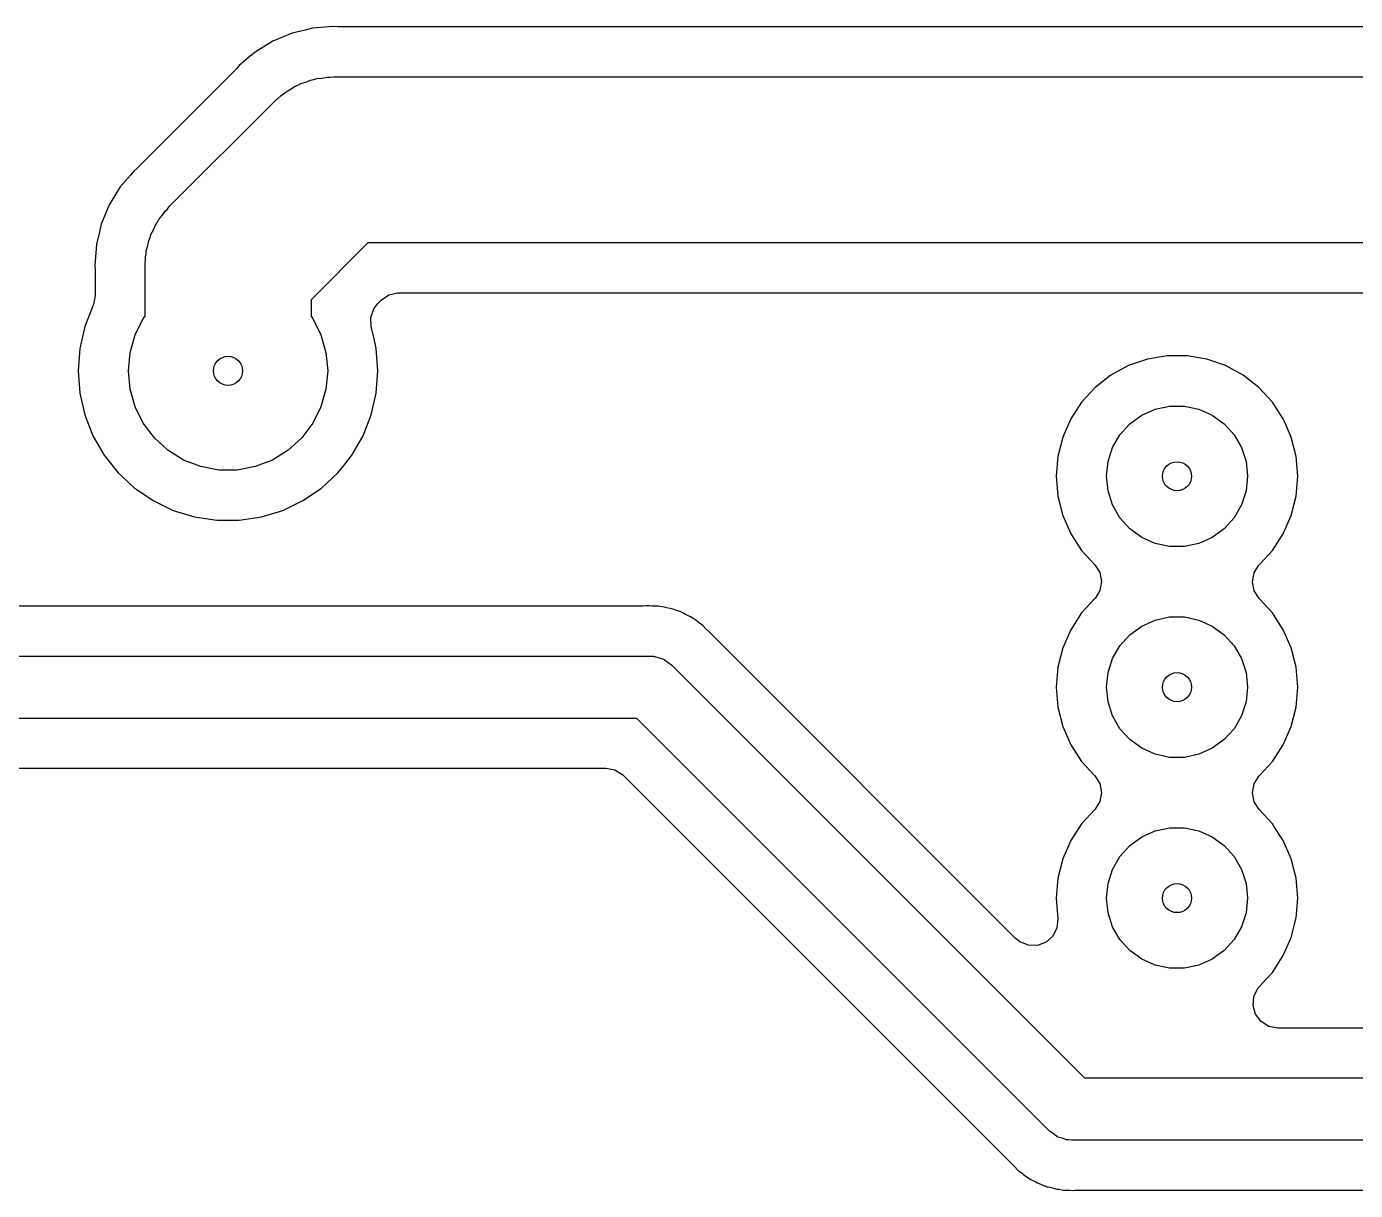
# Model space of a CAD drawing. Extents: x 0.79 to 9.84, y -6.5 to -0.79.
# Drawn here: x 5.292 to 5.922, y -4.826 to -4.274 of the extents above; entities that cross this region are included whole.
import ezdxf

# ---------------------------------------------------------------- set-up
doc = ezdxf.new("R2010")
doc.units = 0
doc.header["$MEASUREMENT"] = 0
doc.layers.add('BLACK', color=7, linetype='CONTINUOUS')

msp = doc.modelspace()

# ---------------------------------------------------------------- linework, layer by layer
at = {"layer": 'BLACK', "linetype": 'CONTINUOUS'}
for p, q in [((5.41787, -4.27729), (5.40871, -4.28108)), ((5.4239, -4.27584), (5.41787, -4.27729)), ((5.42751, -4.27497), (5.4239, -4.27584)), ((5.43333, -4.27452), (5.42751, -4.27497)), ((5.42751, -4.27497), (5.42751, -4.27497)), ((5.42751, -4.27497), (5.42751, -4.27497)), ((5.42751, -4.27497), (5.42751, -4.27497)), ((5.4374, -4.27419), (5.43333, -4.27452)), ((5.43333, -4.27452), (5.43333, -4.27452)), ((5.43942, -4.27435), (5.4374, -4.27419)), ((5.4374, -4.27419), (5.4374, -4.27419)), ((5.44034, -4.27439), (5.43942, -4.27435)), ((6.73446, -4.27439), (5.44034, -4.27439)), ((5.40871, -4.28108), (5.40025, -4.28627)), ((5.40871, -4.28108), (5.40871, -4.28108)), ((5.39699, -4.28905), (5.39271, -4.29271)), ((5.40025, -4.28627), (5.39699, -4.28905)), ((5.40025, -4.28627), (5.40025, -4.28627)), ((5.39077, -4.29492), (5.34492, -4.34077)), ((5.3914, -4.29424), (5.39077, -4.29492)), ((5.39271, -4.29271), (5.3914, -4.29424)), ((5.39271, -4.29271), (5.39271, -4.29271)), ((5.39271, -4.29271), (5.39271, -4.29271)), ((5.41709, -4.30388), (5.41917, -4.30251)), ((5.41917, -4.30251), (5.42057, -4.30195)), ((5.42057, -4.30195), (5.42188, -4.30122)), ((5.42188, -4.30122), (5.42426, -4.30048)), ((5.42426, -4.30048), (5.42657, -4.29955)), ((5.42657, -4.29955), (5.42805, -4.29929)), ((5.42805, -4.29929), (5.42948, -4.29884)), ((5.42948, -4.29884), (5.43196, -4.29859)), ((5.43196, -4.29859), (5.43441, -4.29815)), ((5.43441, -4.29815), (5.43591, -4.29818)), ((5.43591, -4.29818), (5.4374, -4.29803)), ((5.4374, -4.29803), (6.7374, -4.29803)), ((5.35956, -4.35956), (5.40956, -4.30956)), ((5.40956, -4.30956), (5.41252, -4.30689)), ((5.41252, -4.30689), (5.41377, -4.30606)), ((5.41377, -4.30606), (5.41491, -4.30509)), ((5.41491, -4.30509), (5.41709, -4.30388)), ((5.34424, -4.3414), (5.34271, -4.34271)), ((5.34492, -4.34077), (5.34424, -4.3414)), ((5.34109, -4.3446), (5.33627, -4.35025)), ((5.34271, -4.34271), (5.34109, -4.3446)), ((5.34109, -4.3446), (5.34109, -4.3446)), ((5.34271, -4.34271), (5.34271, -4.34271)), ((5.33627, -4.35025), (5.33108, -4.35871)), ((5.33108, -4.35871), (5.32729, -4.36787)), ((5.33108, -4.35871), (5.33108, -4.35871)), ((5.35862, -4.36072), (5.35956, -4.35956)), ((5.35383, -4.36706), (5.35453, -4.36574)), ((5.35453, -4.36574), (5.3561, -4.3638)), ((5.3561, -4.3638), (5.35753, -4.36176)), ((5.35753, -4.36176), (5.35862, -4.36072)), ((5.32656, -4.37089), (5.32503, -4.37729)), ((5.32729, -4.36787), (5.32656, -4.37089)), ((5.35043, -4.37424), (5.35084, -4.3728)), ((5.35084, -4.3728), (5.35199, -4.37059)), ((5.35199, -4.37059), (5.35298, -4.3683)), ((5.35298, -4.3683), (5.35383, -4.36706)), ((5.32497, -4.37751), (5.32419, -4.3874)), ((5.32503, -4.37729), (5.32497, -4.37751)), ((5.32497, -4.37751), (5.32497, -4.37751)), ((5.34865, -4.38046), (5.34934, -4.37806)), ((5.34934, -4.37806), (5.34984, -4.37562)), ((5.34984, -4.37562), (5.35043, -4.37424)), ((5.45371, -4.37677), (5.42677, -4.40371)), ((6.72109, -4.37677), (5.45371, -4.37677)), ((5.34803, -4.3874), (5.34823, -4.38342)), ((5.34823, -4.38342), (5.34854, -4.38195)), ((5.34854, -4.38195), (5.34865, -4.38046)), ((5.32419, -4.3874), (5.32419, -4.3874)), ((5.32419, -4.3874), (5.32435, -4.38942)), ((5.32435, -4.38942), (5.32439, -4.39034)), ((5.32439, -4.39034), (5.32439, -4.40173)), ((5.34803, -4.41147), (5.34803, -4.3874)), ((5.32439, -4.40173), (5.32359, -4.40598)), ((5.42677, -4.40371), (5.42677, -4.41147)), ((5.45847, -4.40545), (5.46005, -4.40386)), ((5.46005, -4.40386), (5.46362, -4.40142)), ((5.46362, -4.40142), (5.46783, -4.40043)), ((5.46783, -4.40043), (5.46838, -4.40041)), ((5.46838, -4.40041), (6.30308, -4.40041)), ((5.32348, -4.40624), (5.31947, -4.41645)), ((5.32359, -4.40598), (5.32348, -4.40624)), ((5.45514, -4.41207), (5.45655, -4.40798)), ((5.45655, -4.40798), (5.45847, -4.40545)), ((5.31947, -4.41645), (5.31711, -4.42681)), ((5.34335, -4.42034), (5.34723, -4.41253)), ((5.34723, -4.41253), (5.34803, -4.41147)), ((5.42677, -4.41147), (5.42757, -4.41253)), ((5.42757, -4.41253), (5.43146, -4.42034)), ((5.45531, -4.41639), (5.45514, -4.41207)), ((5.45664, -4.42219), (5.45531, -4.41639)), ((5.34096, -4.42872), (5.34335, -4.42034)), ((5.43146, -4.42034), (5.43384, -4.42872)), ((5.45769, -4.42681), (5.45664, -4.42219)), ((5.31711, -4.42681), (5.31632, -4.4374)), ((5.34016, -4.4374), (5.34096, -4.42872)), ((5.43384, -4.42872), (5.43465, -4.4374)), ((5.45849, -4.4374), (5.45769, -4.42681)), ((5.81438, -4.43493), (5.80606, -4.43943)), ((5.82333, -4.43185), (5.81438, -4.43493)), ((5.83267, -4.4303), (5.82333, -4.43185)), ((5.84213, -4.4303), (5.83267, -4.4303)), ((5.83267, -4.4303), (5.83267, -4.4303)), ((5.85147, -4.43185), (5.84213, -4.4303)), ((5.84213, -4.4303), (5.84213, -4.4303)), ((5.86042, -4.43493), (5.85147, -4.43185)), ((5.86874, -4.43943), (5.86042, -4.43493)), ((5.31632, -4.4374), (5.31711, -4.448)), ((5.34096, -4.44608), (5.34016, -4.4374)), ((5.43465, -4.4374), (5.43384, -4.44608)), ((5.45769, -4.448), (5.45849, -4.4374)), ((5.80606, -4.43943), (5.79859, -4.44524)), ((5.80606, -4.43943), (5.80606, -4.43943)), ((5.87621, -4.44524), (5.86874, -4.43943)), ((5.86874, -4.43943), (5.86874, -4.43943)), ((5.31711, -4.448), (5.31947, -4.45835)), ((5.34335, -4.45447), (5.34096, -4.44608)), ((5.43384, -4.44608), (5.43146, -4.45447)), ((5.45533, -4.45835), (5.45769, -4.448)), ((5.79859, -4.44524), (5.79218, -4.45221)), ((5.79859, -4.44524), (5.79859, -4.44524)), ((5.88262, -4.45221), (5.87621, -4.44524)), ((5.87621, -4.44524), (5.87621, -4.44524)), ((5.34723, -4.46227), (5.34335, -4.45447)), ((5.43146, -4.45447), (5.42757, -4.46227)), ((5.79218, -4.45221), (5.78701, -4.46013)), ((5.79218, -4.45221), (5.79218, -4.45221)), ((5.82706, -4.45557), (5.8339, -4.45412)), ((5.8339, -4.45412), (5.8409, -4.45412)), ((5.8409, -4.45412), (5.84774, -4.45557)), ((5.88351, -4.45357), (5.88262, -4.45221)), ((5.88262, -4.45221), (5.88262, -4.45221)), ((5.8878, -4.46013), (5.88351, -4.45357)), ((5.31947, -4.45835), (5.32336, -4.46824)), ((5.45145, -4.46824), (5.45533, -4.45835)), ((5.78701, -4.46013), (5.7832, -4.4688)), ((5.81501, -4.46253), (5.82067, -4.45842)), ((5.82067, -4.45842), (5.82706, -4.45557)), ((5.84774, -4.45557), (5.85413, -4.45842)), ((5.85413, -4.45842), (5.85979, -4.46253)), ((5.88836, -4.46142), (5.8878, -4.46013)), ((5.8878, -4.46013), (5.8878, -4.46013)), ((5.8878, -4.46013), (5.8878, -4.46013)), ((5.35249, -4.46923), (5.34723, -4.46227)), ((5.42757, -4.46227), (5.42232, -4.46923)), ((5.81033, -4.46773), (5.81501, -4.46253)), ((5.85979, -4.46253), (5.86447, -4.46773)), ((5.8916, -4.4688), (5.88836, -4.46142)), ((5.32336, -4.46824), (5.32336, -4.46824)), ((5.32336, -4.46824), (5.32867, -4.47745)), ((5.35893, -4.4751), (5.35249, -4.46923)), ((5.42232, -4.46923), (5.41587, -4.4751)), ((5.44613, -4.47744), (5.45145, -4.46824)), ((5.7832, -4.4688), (5.78088, -4.47797)), ((5.80467, -4.48044), (5.80683, -4.47379)), ((5.80683, -4.47379), (5.81033, -4.46773)), ((5.86447, -4.46773), (5.86797, -4.47379)), ((5.86797, -4.47379), (5.87013, -4.48044)), ((5.89392, -4.47797), (5.8916, -4.4688)), ((5.32867, -4.47745), (5.33529, -4.48575)), ((5.36634, -4.47969), (5.35893, -4.4751)), ((5.37447, -4.48284), (5.36634, -4.47969)), ((5.40846, -4.47969), (5.40033, -4.48284)), ((5.41587, -4.4751), (5.40846, -4.47969)), ((5.44243, -4.4821), (5.44613, -4.47745)), ((5.44613, -4.47745), (5.44613, -4.47744)), ((5.44613, -4.47745), (5.44613, -4.47745)), ((5.78088, -4.47797), (5.7801, -4.4874)), ((5.78088, -4.47797), (5.78088, -4.47797)), ((5.8947, -4.4874), (5.89392, -4.47797)), ((5.33529, -4.48575), (5.33707, -4.4874)), ((5.38304, -4.48444), (5.37447, -4.48284)), ((5.39176, -4.48444), (5.38304, -4.48444)), ((5.40033, -4.48284), (5.39176, -4.48444)), ((5.43172, -4.49298), (5.43951, -4.48575)), ((5.43951, -4.48575), (5.44243, -4.4821)), ((5.80394, -4.4874), (5.80467, -4.48044)), ((5.87013, -4.48044), (5.87087, -4.4874)), ((5.33707, -4.4874), (5.34308, -4.49298)), ((5.7801, -4.4874), (5.78088, -4.49683)), ((5.80467, -4.49436), (5.80394, -4.4874)), ((5.87087, -4.4874), (5.87013, -4.49436)), ((5.89392, -4.49683), (5.8947, -4.4874)), ((5.34308, -4.49298), (5.34417, -4.49372)), ((5.34417, -4.49372), (5.35186, -4.49896)), ((5.35186, -4.49896), (5.35186, -4.49896)), ((5.35186, -4.49896), (5.35186, -4.49896)), ((5.35186, -4.49896), (5.36143, -4.50357)), ((5.41337, -4.50357), (5.42294, -4.49896)), ((5.42294, -4.49896), (5.43172, -4.49298)), ((5.78088, -4.49683), (5.78088, -4.49683)), ((5.78088, -4.49683), (5.7832, -4.50601)), ((5.80683, -4.50101), (5.80467, -4.49436)), ((5.87013, -4.49436), (5.86797, -4.50101)), ((5.8916, -4.50601), (5.89392, -4.49683)), ((5.36143, -4.50357), (5.36143, -4.50357)), ((5.36143, -4.50357), (5.36143, -4.50357)), ((5.36143, -4.50357), (5.37158, -4.5067)), ((5.40322, -4.5067), (5.41337, -4.50357)), ((5.81033, -4.50707), (5.80683, -4.50101)), ((5.86797, -4.50101), (5.86447, -4.50707)), ((5.37158, -4.5067), (5.37158, -4.5067)), ((5.37158, -4.5067), (5.37158, -4.5067)), ((5.37158, -4.5067), (5.37158, -4.5067)), ((5.37158, -4.5067), (5.37684, -4.5075)), ((5.37684, -4.5075), (5.38209, -4.50829)), ((5.38209, -4.50829), (5.38209, -4.50829)), ((5.38209, -4.50829), (5.38209, -4.50829)), ((5.38209, -4.50829), (5.39271, -4.50829)), ((5.39271, -4.50829), (5.40322, -4.5067)), ((5.39271, -4.50829), (5.39271, -4.50829)), ((5.7832, -4.50601), (5.78701, -4.51467)), ((5.81501, -4.51227), (5.81033, -4.50707)), ((5.86447, -4.50707), (5.85979, -4.51227)), ((5.8878, -4.51467), (5.8916, -4.50601)), ((5.78701, -4.51467), (5.78701, -4.51467)), ((5.78701, -4.51467), (5.78701, -4.51467)), ((5.78701, -4.51467), (5.78764, -4.51565)), ((5.78764, -4.51565), (5.79218, -4.5226)), ((5.82067, -4.51638), (5.81501, -4.51227)), ((5.82706, -4.51923), (5.82067, -4.51638)), ((5.85413, -4.51638), (5.84774, -4.51923)), ((5.85979, -4.51227), (5.85413, -4.51638)), ((5.88262, -4.5226), (5.8878, -4.51467)), ((5.79218, -4.5226), (5.79218, -4.5226)), ((5.79218, -4.5226), (5.79847, -4.52943)), ((5.8339, -4.52068), (5.82706, -4.51923)), ((5.8409, -4.52068), (5.8339, -4.52068)), ((5.84774, -4.51923), (5.8409, -4.52068)), ((5.87682, -4.5289), (5.88262, -4.5226)), ((5.79847, -4.52943), (5.80077, -4.5331)), ((5.874, -4.5332), (5.87625, -4.52951)), ((5.87625, -4.52951), (5.87633, -4.52943)), ((5.87633, -4.52943), (5.87682, -4.5289)), ((5.80077, -4.5331), (5.80158, -4.53734)), ((5.87322, -4.53746), (5.874, -4.5332)), ((5.80081, -4.5416), (5.79855, -4.54529)), ((5.80158, -4.53734), (5.80081, -4.5416)), ((5.87404, -4.54171), (5.87322, -4.53746)), ((5.87633, -4.54537), (5.87404, -4.54171)), ((5.58422, -4.549), (5.0419, -4.549)), ((5.58571, -4.5489), (5.58422, -4.549)), ((5.58612, -4.54885), (5.58571, -4.5489)), ((5.58642, -4.54881), (5.58612, -4.54885)), ((5.58723, -4.54887), (5.58642, -4.54881)), ((5.58642, -4.54881), (5.58642, -4.54881)), ((5.58842, -4.54896), (5.58723, -4.54887)), ((5.58931, -4.549), (5.58842, -4.54896)), ((5.59131, -4.549), (5.58931, -4.549)), ((5.59202, -4.54914), (5.59131, -4.549)), ((5.59131, -4.549), (5.59131, -4.549)), ((5.59349, -4.54935), (5.59202, -4.54914)), ((5.59421, -4.5494), (5.59349, -4.54935)), ((5.59613, -4.54995), (5.59421, -4.5494)), ((5.59421, -4.5494), (5.59421, -4.5494)), ((5.79847, -4.54537), (5.79218, -4.55221)), ((5.79855, -4.54529), (5.79847, -4.54537)), ((5.88262, -4.55221), (5.87633, -4.54537)), ((5.597, -4.55017), (5.59613, -4.54995)), ((5.59896, -4.55057), (5.597, -4.55017)), ((5.59962, -4.55085), (5.59896, -4.55057)), ((5.59896, -4.55057), (5.59896, -4.55057)), ((5.59896, -4.55057), (5.59896, -4.55057)), ((5.60103, -4.55135), (5.59962, -4.55085)), ((5.60172, -4.55155), (5.60103, -4.55135)), ((5.60349, -4.55248), (5.60172, -4.55155)), ((5.60172, -4.55155), (5.60172, -4.55155)), ((5.6043, -4.55286), (5.60349, -4.55248)), ((5.60614, -4.55365), (5.6043, -4.55286)), ((5.60673, -4.55406), (5.60614, -4.55365)), ((5.60614, -4.55365), (5.60614, -4.55365)), ((5.608, -4.55483), (5.60673, -4.55406)), ((5.60854, -4.55512), (5.608, -4.55483)), ((5.60864, -4.55517), (5.60854, -4.55512)), ((5.61019, -4.55643), (5.60864, -4.55517)), ((5.79218, -4.55221), (5.78701, -4.56013)), ((5.79218, -4.55221), (5.79218, -4.55221)), ((5.82067, -4.55842), (5.82706, -4.55557)), ((5.82706, -4.55557), (5.8339, -4.55412)), ((5.8339, -4.55412), (5.8409, -4.55412)), ((5.8409, -4.55412), (5.84774, -4.55557)), ((5.84774, -4.55557), (5.85413, -4.55842)), ((5.88506, -4.55594), (5.88262, -4.55221)), ((5.88262, -4.55221), (5.88262, -4.55221)), ((5.88262, -4.55221), (5.88262, -4.55221)), ((5.61091, -4.55697), (5.61019, -4.55643)), ((5.61255, -4.55811), (5.61091, -4.55697)), ((5.61387, -4.5595), (5.61255, -4.55811)), ((5.6148, -4.56048), (5.61387, -4.5595)), ((5.61501, -4.56069), (5.6148, -4.56048)), ((5.76086, -4.70655), (5.61501, -4.56069)), ((5.78701, -4.56013), (5.7832, -4.5688)), ((5.81501, -4.56253), (5.82067, -4.55842)), ((5.85413, -4.55842), (5.85979, -4.56253)), ((5.8878, -4.56013), (5.88506, -4.55594)), ((5.88923, -4.56339), (5.8878, -4.56013)), ((5.8878, -4.56013), (5.8878, -4.56013)), ((5.8878, -4.56013), (5.8878, -4.56013)), ((5.80683, -4.57379), (5.81033, -4.56773)), ((5.81033, -4.56773), (5.81501, -4.56253)), ((5.85979, -4.56253), (5.86447, -4.56773)), ((5.86447, -4.56773), (5.86797, -4.57379)), ((5.8916, -4.5688), (5.88923, -4.56339)), ((3.38211, -4.57264), (5.5874, -4.57264)), ((5.5874, -4.57264), (5.58892, -4.57276)), ((5.58892, -4.57276), (5.58923, -4.57275)), ((5.58923, -4.57275), (5.5894, -4.5728)), ((5.5894, -4.5728), (5.58983, -4.57284)), ((5.58983, -4.57284), (5.59185, -4.57353)), ((5.59185, -4.57353), (5.59389, -4.57414)), ((5.59389, -4.57414), (5.59414, -4.57432)), ((5.59414, -4.57432), (5.59443, -4.57442)), ((5.59443, -4.57442), (5.59611, -4.57573)), ((5.7832, -4.5688), (5.78088, -4.57797)), ((5.80467, -4.58044), (5.80683, -4.57379)), ((5.86797, -4.57379), (5.87013, -4.58044)), ((5.89392, -4.57797), (5.8916, -4.5688)), ((5.59611, -4.57573), (5.59784, -4.57696)), ((5.59784, -4.57696), (5.79352, -4.77264)), ((5.78088, -4.57797), (5.7801, -4.5874)), ((5.78088, -4.57797), (5.78088, -4.57797)), ((5.80394, -4.5874), (5.80467, -4.58044)), ((5.87013, -4.58044), (5.87087, -4.5874)), ((5.8947, -4.5874), (5.89392, -4.57797)), ((5.7801, -4.5874), (5.78088, -4.59683)), ((5.80467, -4.59436), (5.80394, -4.5874)), ((5.87087, -4.5874), (5.87013, -4.59436)), ((5.89392, -4.59683), (5.8947, -4.5874)), ((5.78088, -4.59683), (5.78088, -4.59683)), ((5.78088, -4.59683), (5.7832, -4.60601)), ((5.80683, -4.60101), (5.80467, -4.59436)), ((5.87013, -4.59436), (5.86797, -4.60101)), ((5.8916, -4.60601), (5.89392, -4.59683)), ((5.58129, -4.60217), (3.38211, -4.60217)), ((5.77696, -4.79784), (5.58129, -4.60217)), ((5.7832, -4.60601), (5.78701, -4.61467)), ((5.81033, -4.60707), (5.80683, -4.60101)), ((5.86797, -4.60101), (5.86447, -4.60707)), ((5.8878, -4.61467), (5.8916, -4.60601)), ((5.81501, -4.61227), (5.81033, -4.60707)), ((5.82067, -4.61638), (5.81501, -4.61227)), ((5.85979, -4.61227), (5.85413, -4.61638)), ((5.86447, -4.60707), (5.85979, -4.61227)), ((5.78701, -4.61467), (5.79218, -4.6226)), ((5.82706, -4.61923), (5.82067, -4.61638)), ((5.85413, -4.61638), (5.84774, -4.61923)), ((5.88262, -4.6226), (5.8878, -4.61467)), ((5.79218, -4.6226), (5.79218, -4.6226)), ((5.79218, -4.6226), (5.79847, -4.62943)), ((5.8339, -4.62068), (5.82706, -4.61923)), ((5.8409, -4.62068), (5.8339, -4.62068)), ((5.84774, -4.61923), (5.8409, -4.62068)), ((5.87649, -4.62925), (5.88262, -4.6226)), ((4.70854, -4.62581), (5.56662, -4.62581)), ((5.56662, -4.62581), (5.57087, -4.6266)), ((5.57087, -4.6266), (5.57455, -4.62888)), ((5.57455, -4.62888), (5.57494, -4.62925)), ((5.57494, -4.62925), (5.75979, -4.81411)), ((5.79847, -4.62943), (5.80077, -4.6331)), ((5.874, -4.6332), (5.87625, -4.62951)), ((5.87625, -4.62951), (5.87633, -4.62943)), ((5.87633, -4.62943), (5.87649, -4.62925)), ((5.80077, -4.6331), (5.80158, -4.63734)), ((5.80158, -4.63734), (5.80081, -4.6416)), ((5.87322, -4.63746), (5.874, -4.6332)), ((5.87404, -4.64171), (5.87322, -4.63746)), ((5.80081, -4.6416), (5.79855, -4.64529)), ((5.87633, -4.64537), (5.87404, -4.64171)), ((5.79847, -4.64537), (5.79218, -4.65221)), ((5.79855, -4.64529), (5.79847, -4.64537)), ((5.88262, -4.65221), (5.87633, -4.64537)), ((5.79218, -4.65221), (5.78701, -4.66013)), ((5.79218, -4.65221), (5.79218, -4.65221)), ((5.82067, -4.65842), (5.82706, -4.65557)), ((5.82706, -4.65557), (5.8339, -4.65412)), ((5.8339, -4.65412), (5.8409, -4.65412)), ((5.8409, -4.65412), (5.84774, -4.65557)), ((5.84774, -4.65557), (5.85413, -4.65842)), ((5.88351, -4.65357), (5.88262, -4.65221)), ((5.88262, -4.65221), (5.88262, -4.65221)), ((5.88262, -4.65221), (5.88262, -4.65221)), ((5.8878, -4.66013), (5.88351, -4.65357)), ((5.78701, -4.66013), (5.7832, -4.6688)), ((5.81033, -4.66773), (5.81501, -4.66253)), ((5.81501, -4.66253), (5.82067, -4.65842)), ((5.85413, -4.65842), (5.85979, -4.66253)), ((5.85979, -4.66253), (5.86447, -4.66773)), ((5.8916, -4.6688), (5.8878, -4.66013)), ((5.7832, -4.6688), (5.78088, -4.67797)), ((5.80683, -4.67379), (5.81033, -4.66773)), ((5.86447, -4.66773), (5.86797, -4.67379)), ((5.89392, -4.67797), (5.8916, -4.6688)), ((5.80467, -4.68044), (5.80683, -4.67379)), ((5.86797, -4.67379), (5.87013, -4.68044)), ((5.78088, -4.67797), (5.7801, -4.6874)), ((5.78088, -4.67797), (5.78088, -4.67797)), ((5.80394, -4.6874), (5.80467, -4.68044)), ((5.87013, -4.68044), (5.87087, -4.6874)), ((5.8947, -4.6874), (5.89392, -4.67797)), ((5.7801, -4.6874), (5.78092, -4.69725)), ((5.80467, -4.69436), (5.80394, -4.6874)), ((5.87087, -4.6874), (5.87013, -4.69436)), ((5.89392, -4.69683), (5.8947, -4.6874)), ((5.80683, -4.70101), (5.80467, -4.69436)), ((5.87013, -4.69436), (5.86797, -4.70101)), ((5.78092, -4.69725), (5.78047, -4.70155)), ((5.8916, -4.70601), (5.89392, -4.69683)), ((5.76289, -4.70817), (5.76086, -4.70655)), ((5.77851, -4.70541), (5.77528, -4.70829)), ((5.78047, -4.70155), (5.77851, -4.70541)), ((5.81033, -4.70707), (5.80683, -4.70101)), ((5.86797, -4.70101), (5.86447, -4.70707)), ((5.8878, -4.71467), (5.8916, -4.70601)), ((5.76691, -4.70977), (5.76289, -4.70817)), ((5.77123, -4.70981), (5.76691, -4.70977)), ((5.77528, -4.70829), (5.77123, -4.70981)), ((5.81501, -4.71227), (5.81033, -4.70707)), ((5.82067, -4.71638), (5.81501, -4.71227)), ((5.85979, -4.71227), (5.85413, -4.71638)), ((5.86447, -4.70707), (5.85979, -4.71227)), ((5.82706, -4.71923), (5.82067, -4.71638)), ((5.8339, -4.72068), (5.82706, -4.71923)), ((5.84774, -4.71923), (5.8409, -4.72068)), ((5.85413, -4.71638), (5.84774, -4.71923)), ((5.88262, -4.7226), (5.8878, -4.71467)), ((5.8409, -4.72068), (5.8339, -4.72068)), ((5.8765, -4.72925), (5.87964, -4.72584)), ((5.87964, -4.72584), (5.88262, -4.7226)), ((5.87383, -4.734), (5.87576, -4.73013)), ((5.87576, -4.73013), (5.8765, -4.72925)), ((5.87343, -4.73831), (5.87383, -4.734)), ((5.87462, -4.74247), (5.87343, -4.73831)), ((5.87723, -4.74592), (5.87462, -4.74247)), ((5.8809, -4.7482), (5.87723, -4.74592)), ((5.88516, -4.749), (5.8809, -4.7482)), ((6.11662, -4.749), (5.88516, -4.749)), ((5.79352, -4.77264), (6.13129, -4.77264)), ((5.77869, -4.79908), (5.77696, -4.79784)), ((5.78037, -4.80039), (5.77869, -4.79908)), ((5.78067, -4.80049), (5.78037, -4.80039)), ((5.78092, -4.80067), (5.78067, -4.80049)), ((5.78296, -4.80127), (5.78092, -4.80067)), ((5.78497, -4.80196), (5.78296, -4.80127)), ((5.7854, -4.802), (5.78497, -4.80196)), ((5.78558, -4.80205), (5.7854, -4.802)), ((5.78588, -4.80204), (5.78558, -4.80205)), ((5.7874, -4.80217), (5.78588, -4.80204)), ((6.1374, -4.80217), (5.7874, -4.80217)), ((5.75979, -4.81411), (5.76, -4.81432)), ((5.76, -4.81432), (5.76226, -4.81669)), ((5.76226, -4.81669), (5.7639, -4.81783)), ((5.7639, -4.81783), (5.76461, -4.81837)), ((5.76461, -4.81837), (5.76616, -4.81963)), ((5.76616, -4.81963), (5.76616, -4.81963)), ((5.76616, -4.81963), (5.76616, -4.81963)), ((5.76616, -4.81963), (5.7668, -4.81997)), ((5.7668, -4.81997), (5.76807, -4.82074)), ((5.76807, -4.82074), (5.76867, -4.82115)), ((5.76867, -4.82115), (5.76867, -4.82115)), ((5.76867, -4.82115), (5.76867, -4.82115)), ((5.76867, -4.82115), (5.76867, -4.82115)), ((5.76867, -4.82115), (5.7705, -4.82194)), ((5.7705, -4.82194), (5.77131, -4.82233)), ((5.77131, -4.82233), (5.77308, -4.82325)), ((5.77308, -4.82325), (5.77378, -4.82345)), ((5.77378, -4.82345), (5.77518, -4.82395)), ((5.77518, -4.82395), (5.77549, -4.82408)), ((5.77549, -4.82408), (5.77585, -4.82423)), ((5.77585, -4.82423), (5.77625, -4.82432)), ((5.77625, -4.82432), (5.7778, -4.82464)), ((5.7778, -4.82464), (5.77867, -4.82485)), ((5.77867, -4.82485), (5.78059, -4.8254)), ((5.78059, -4.8254), (5.78093, -4.82543)), ((5.78093, -4.82543), (5.78131, -4.82545)), ((5.78131, -4.82545), (5.78279, -4.82566)), ((5.78279, -4.82566), (5.7835, -4.82581)), ((5.7835, -4.82581), (5.7835, -4.82581)), ((5.7835, -4.82581), (5.78549, -4.82581)), ((5.78549, -4.82581), (5.78639, -4.82584)), ((5.78639, -4.82584), (5.78659, -4.82586)), ((5.78659, -4.82586), (5.78838, -4.82599)), ((5.78838, -4.82599), (5.7891, -4.8259)), ((5.7891, -4.8259), (5.79058, -4.82581)), ((5.79058, -4.82581), (6.13677, -4.82581))]:
    msp.add_line(p, q, dxfattribs=at)
at = {"layer": 'BLACK'}
for centre in [(5.3874, -4.4374), (5.8374, -4.4874), (5.8374, -4.5874), (5.8374, -4.6874)]:
    msp.add_circle(centre, 0.00689, dxfattribs=at)

doc.saveas('drawing.dxf')
